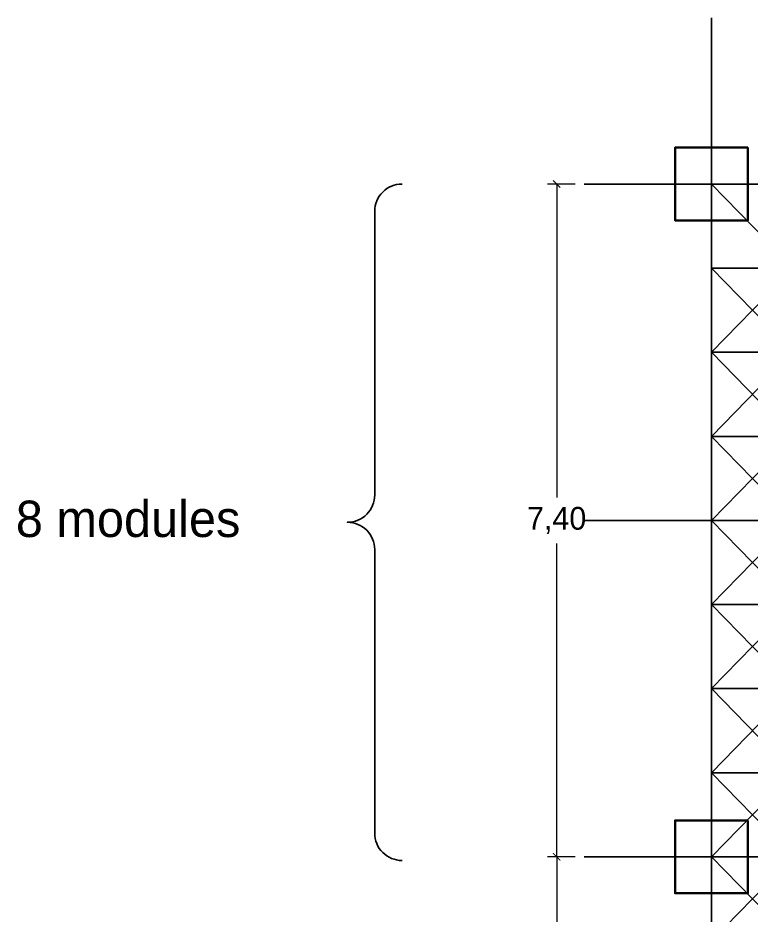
# Model space of a CAD drawing. Header units: millimetres. Extents: x -7.6 to 39, y -2.6 to 21.4.
# Drawn here: x -7.62 to 0.43, y 6.76 to 16.63 of the extents above; entities that cross this region are included whole.
import ezdxf

# ---------------------------------------------------------------- set-up
doc = ezdxf.new("R2010")
doc.units = ezdxf.units.MM
doc.linetypes.add('AM_ISO08W050x2', pattern=[9, 6, -0.75, 1.5, -0.75])
doc.layers.add('01_01_parede exterior', color=5, linetype='Continuous', lineweight=30)
doc.layers.add('01_12_cotas planimétricas', color=255, linetype='Continuous', lineweight=5)
for name, color, linetype in [('01_09_eixos', 124, 'AM_ISO08W050x2'), ('01_14_legenda_desenho', 252, 'Continuous'), ('Bars', 7, 'Continuous'), ('Fixed Nodes', 7, 'Continuous'), ('Nodes', 7, 'Continuous')]:
    doc.layers.add(name, color=color, linetype=linetype)
doc.styles.add('EBNG 1.100', font='TCCM____.TTF', dxfattribs={"height": 0.25})
doc.dimstyles.new('EBNG 1.100', dxfattribs={"dimtxt": 0.2, "dimasz": 0.08, "dimexe": 0.1, "dimexo": 0.1, "dimgap": 0.1, "dimtad": 0, "dimtih": 1, "dimtoh": 1, "dimzin": 1, "dimtxsty": 'EBNG 1.100', "dimblk": 'ARCHTICK', "dimcen": 0.1, "dimclrd": 256, "dimclre": 256, "dimclrt": 256, "dimadec": 0, "dimazin": 0, "dimtfac": 1, "dimtmove": 0, "dimatfit": 3, "dimldrblk": 'ARCHTICK', "dimfxl": 1.25, "dimlwd": -1, "dimlwe": -1, "dimarcsym": 0})

# ---------------------------------------------------------------- blocks, each defined once
blk = doc.blocks.new('_ArchTick')
at = {"color": 0, "linetype": 'ByBlock', "const_width": 0.15}
blk.add_lwpolyline([(-0.5, -0.5), (0.5, 0.5)], dxfattribs=at)
blk = doc.blocks.new('*D7')
at = {"layer": '01_12_cotas planimétricas', "transparency": 16777216}
for p, q in [((-1.4982, 14.8), (-1.802, 14.8)), ((-1.702, 14.8), (-1.702, 11.3535)), ((-1.702, 7.4), (-1.702, 10.8465)), ((-1.4982, 7.4), (-1.802, 7.4))]:
    blk.add_line(p, q, dxfattribs=at)
at = {"layer": 'Defpoints', "color": 0, "transparency": 16777216}
for p in [(-1.3982, 14.8), (-1.702, 7.4), (-1.3982, 7.4)]:
    blk.add_point(p, dxfattribs=at)
at = {"layer": '01_12_cotas planimétricas', "transparency": 16777216, "xscale": 0.08, "yscale": 0.08, "zscale": 0.08}
for p, rotation in [((-1.702, 14.8), 90), ((-1.702, 7.4), 270)]:
    blk.add_blockref('_ArchTick', p, dxfattribs=dict(at, rotation=rotation))
at = {"layer": '01_12_cotas planimétricas', "transparency": 16777216, "insert": (-1.702, 11.1), "char_height": 0.25, "attachment_point": 5, "style": 'EBNG 1.100'}
blk.add_mtext('7,40', dxfattribs=at)
blk = doc.blocks.new('*D8')
at = {"layer": '01_12_cotas planimétricas', "transparency": 16777216}
for p, q in [((-1.4982, 7.4), (-1.802, 7.4)), ((-1.702, 7.4), (-1.702, 3.9535)), ((-1.702, 0), (-1.702, 3.4465)), ((-1.4982, 0), (-1.802, 0))]:
    blk.add_line(p, q, dxfattribs=at)
at = {"layer": 'Defpoints', "color": 0, "transparency": 16777216}
for p in [(-1.3982, 7.4), (-1.702, 0), (-1.3982, 0)]:
    blk.add_point(p, dxfattribs=at)
at = {"layer": '01_12_cotas planimétricas', "transparency": 16777216, "xscale": 0.08, "yscale": 0.08, "zscale": 0.08}
for p, rotation in [((-1.702, 7.4), 90), ((-1.702, 0), 270)]:
    blk.add_blockref('_ArchTick', p, dxfattribs=dict(at, rotation=rotation))
at = {"layer": '01_12_cotas planimétricas', "transparency": 16777216, "insert": (-1.702, 3.7), "char_height": 0.25, "attachment_point": 5, "style": 'EBNG 1.100'}
blk.add_mtext('7,40', dxfattribs=at)

msp = doc.modelspace()

# ---------------------------------------------------------------- linework, layer by layer
msp.add_lwpolyline([(-3.402, 7.36, -0.414214), (-3.702, 7.66), (-3.702, 10.78, 0.414214), (-4.002, 11.08, 0.414214), (-3.702, 11.38), (-3.702, 14.5, -0.414214), (-3.402, 14.8)], format="xyb")
at = {"layer": '01_01_parede exterior'}
for points in [[(0.4, 15.2), (-0.4, 15.2), (-0.4, 14.4), (0.4, 14.4)], [(0.4, 7.8), (-0.4, 7.8), (-0.4, 7), (0.4, 7)]]:
    msp.add_lwpolyline(points, close=True, dxfattribs=at)
at = {"layer": '01_09_eixos'}
for p, q in [((0, 16.6268), (0, -2.1613)), ((-1.3982, 14.8), (38.9641, 14.8)), ((-1.3982, 7.4), (38.9641, 7.4))]:
    msp.add_line(p, q, dxfattribs=at)
msp.add_lwpolyline([(-1.3982, 11.1), (38.9641, 11.1)], dxfattribs=at)
at = {"layer": 'Bars'}
for points in [[(0, 14.8, 0), (0, 13.875, 0)], [(0, 14.8, 0), (0.9, 14.8, 0)], [(0, 14.8, 0), (0, 13.875, -0.8)], [(0, 14.8, 0), (0.9, 13.875, 0)], [(0, 14.8, 0), (0.9, 13.875, -0.8)], [(0, 13.875, 0), (0, 13.875, -0.8)], [(0, 13.875, 0), (0, 12.95, 0)], [(0, 13.875, -0.8), (0, 12.95, -0.8)], [(0, 13.875, 0), (0.9, 13.875, 0)], [(0, 13.875, -0.8), (0.9, 13.875, -0.8)], [(0, 13.875, 0), (0.9, 13.875, -0.8)], [(0, 13.875, -0.8), (0, 12.95, 0)], [(0.9, 13.875, 0), (0, 12.95, 0)], [(0, 13.875, -0.8), (0.9, 12.95, -0.8)], [(0.9, 13.875, -0.8), (0, 12.95, 0)], [(0, 12.95, 0), (0, 12.95, -0.8)], [(0, 12.95, 0), (0, 12.025, 0)], [(0, 12.95, -0.8), (0, 12.025, -0.8)], [(0, 12.95, 0), (0.9, 12.95, 0)], [(0, 12.95, -0.8), (0.9, 12.95, -0.8)], [(0, 12.95, 0), (0.9, 12.95, -0.8)], [(0, 12.95, 0), (0, 12.025, -0.8)], [(0, 12.95, 0), (0.9, 12.025, 0)], [(0.9, 12.95, -0.8), (0, 12.025, -0.8)], [(0, 12.95, 0), (0.9, 12.025, -0.8)], [(0, 12.025, 0), (0, 12.025, -0.8)], [(0, 12.025, 0), (0, 11.1, 0)], [(0, 12.025, -0.8), (0, 11.1, -0.8)], [(0, 12.025, 0), (0.9, 12.025, 0)], [(0, 12.025, -0.8), (0.9, 12.025, -0.8)], [(0, 12.025, 0), (0.9, 12.025, -0.8)], [(0, 12.025, -0.8), (0, 11.1, 0)], [(0.9, 12.025, 0), (0, 11.1, 0)], [(0, 12.025, -0.8), (0.9, 11.1, -0.8)], [(0.9, 12.025, -0.8), (0, 11.1, 0)], [(0, 11.1, 0), (0, 11.1, -0.8)], [(0, 11.1, 0), (0, 10.175, 0)], [(0, 11.1, -0.8), (0, 10.175, -0.8)], [(0, 11.1, 0), (0.9, 11.1, 0)], [(0, 11.1, -0.8), (0.9, 11.1, -0.8)], [(0, 11.1, 0), (0.9, 11.1, -0.8)], [(0, 11.1, 0), (0, 10.175, -0.8)], [(0, 11.1, 0), (0.9, 10.175, 0)], [(0.9, 11.1, -0.8), (0, 10.175, -0.8)], [(0, 11.1, 0), (0.9, 10.175, -0.8)], [(0, 10.175, 0), (0, 10.175, -0.8)], [(0, 10.175, 0), (0, 9.25, 0)], [(0, 10.175, -0.8), (0, 9.25, -0.8)], [(0, 10.175, 0), (0.9, 10.175, 0)], [(0, 10.175, -0.8), (0.9, 10.175, -0.8)], [(0, 10.175, 0), (0.9, 10.175, -0.8)], [(0, 10.175, -0.8), (0, 9.25, 0)], [(0.9, 10.175, 0), (0, 9.25, 0)], [(0, 10.175, -0.8), (0.9, 9.25, -0.8)], [(0.9, 10.175, -0.8), (0, 9.25, 0)], [(0, 9.25, 0), (0, 9.25, -0.8)], [(0, 9.25, 0), (0, 8.325, 0)], [(0, 9.25, -0.8), (0, 8.325, -0.8)], [(0, 9.25, 0), (0.9, 9.25, 0)], [(0, 9.25, -0.8), (0.9, 9.25, -0.8)], [(0, 9.25, 0), (0.9, 9.25, -0.8)], [(0, 9.25, 0), (0, 8.325, -0.8)], [(0, 9.25, 0), (0.9, 8.325, 0)], [(0.9, 9.25, -0.8), (0, 8.325, -0.8)], [(0, 9.25, 0), (0.9, 8.325, -0.8)], [(0, 8.325, 0), (0, 8.325, -0.8)], [(0, 8.325, 0), (0, 7.4, 0)], [(0, 8.325, -0.8), (0, 7.4, -0.8)], [(0, 8.325, 0), (0.9, 8.325, 0)], [(0, 8.325, -0.8), (0.9, 8.325, -0.8)], [(0, 8.325, 0), (0.9, 8.325, -0.8)], [(0, 8.325, -0.8), (0, 7.4, 0)], [(0.9, 8.325, 0), (0, 7.4, 0)], [(0, 8.325, -0.8), (0.9, 7.4, -0.8)], [(0.9, 8.325, -0.8), (0, 7.4, 0)], [(0, 7.4, 0), (0, 7.4, -0.8)], [(0, 7.4, 0), (0, 6.475, 0)], [(0, 7.4, -0.8), (0, 6.475, -0.8)], [(0, 7.4, 0), (0.9, 7.4, 0)], [(0, 7.4, -0.8), (0.9, 7.4, -0.8)], [(0, 7.4, 0), (0.9, 7.4, -0.8)], [(0, 7.4, 0), (0, 6.475, -0.8)], [(0, 7.4, 0), (0.9, 6.475, 0)], [(0.9, 7.4, -0.8), (0, 6.475, -0.8)], [(0, 7.4, 0), (0.9, 6.475, -0.8)]]:
    msp.add_polyline3d(points, dxfattribs=at)
at = {"layer": 'Fixed Nodes'}
for p in [(0, 14.8), (0, 7.4)]:
    msp.add_point(p, dxfattribs=at)
at = {"layer": 'Nodes'}
for p in [(0, 13.875), (0, 13.875, -0.8), (0, 12.95), (0, 12.95, -0.8), (0, 12.025), (0, 12.025, -0.8), (0, 11.1), (0, 11.1, -0.8), (0, 10.175), (0, 10.175, -0.8), (0, 9.25), (0, 9.25, -0.8), (0, 8.325), (0, 8.325, -0.8), (0, 7.4, -0.8)]:
    msp.add_point(p, dxfattribs=at)

# ---------------------------------------------------------------- texts
at = {"layer": '01_14_legenda_desenho', "color": 7, "true_color": 0xffffff}
msp.add_text('8 modules', height=0.4, dxfattribs=at).set_placement((-7.6469, 10.9178))

# ---------------------------------------------------------------- dimensions: what is measured, and where the dimension line sits
at = {"layer": '01_12_cotas planimétricas', "color": 7, "true_color": 0xffffff}
dim = msp.add_linear_dim(base=(-1.702, 7.4), p1=(-1.3982, 14.8), p2=(-1.3982, 7.4), angle=270, dimstyle='EBNG 1.100', dxfattribs=at)
dim.commit()
dim.dimension.update_dxf_attribs({"geometry": '*D7', "text_midpoint": (-1.702, 11.1)})
dim = msp.add_linear_dim(base=(-1.702, 0), p1=(-1.3982, 7.4), p2=(-1.3982, 0), angle=270, dimstyle='EBNG 1.100', override={"dimtmove": 1}, dxfattribs=at)
dim.commit()
dim.dimension.update_dxf_attribs({"geometry": '*D8', "text_midpoint": (-1.702, 3.7)})

doc.saveas('drawing.dxf')
